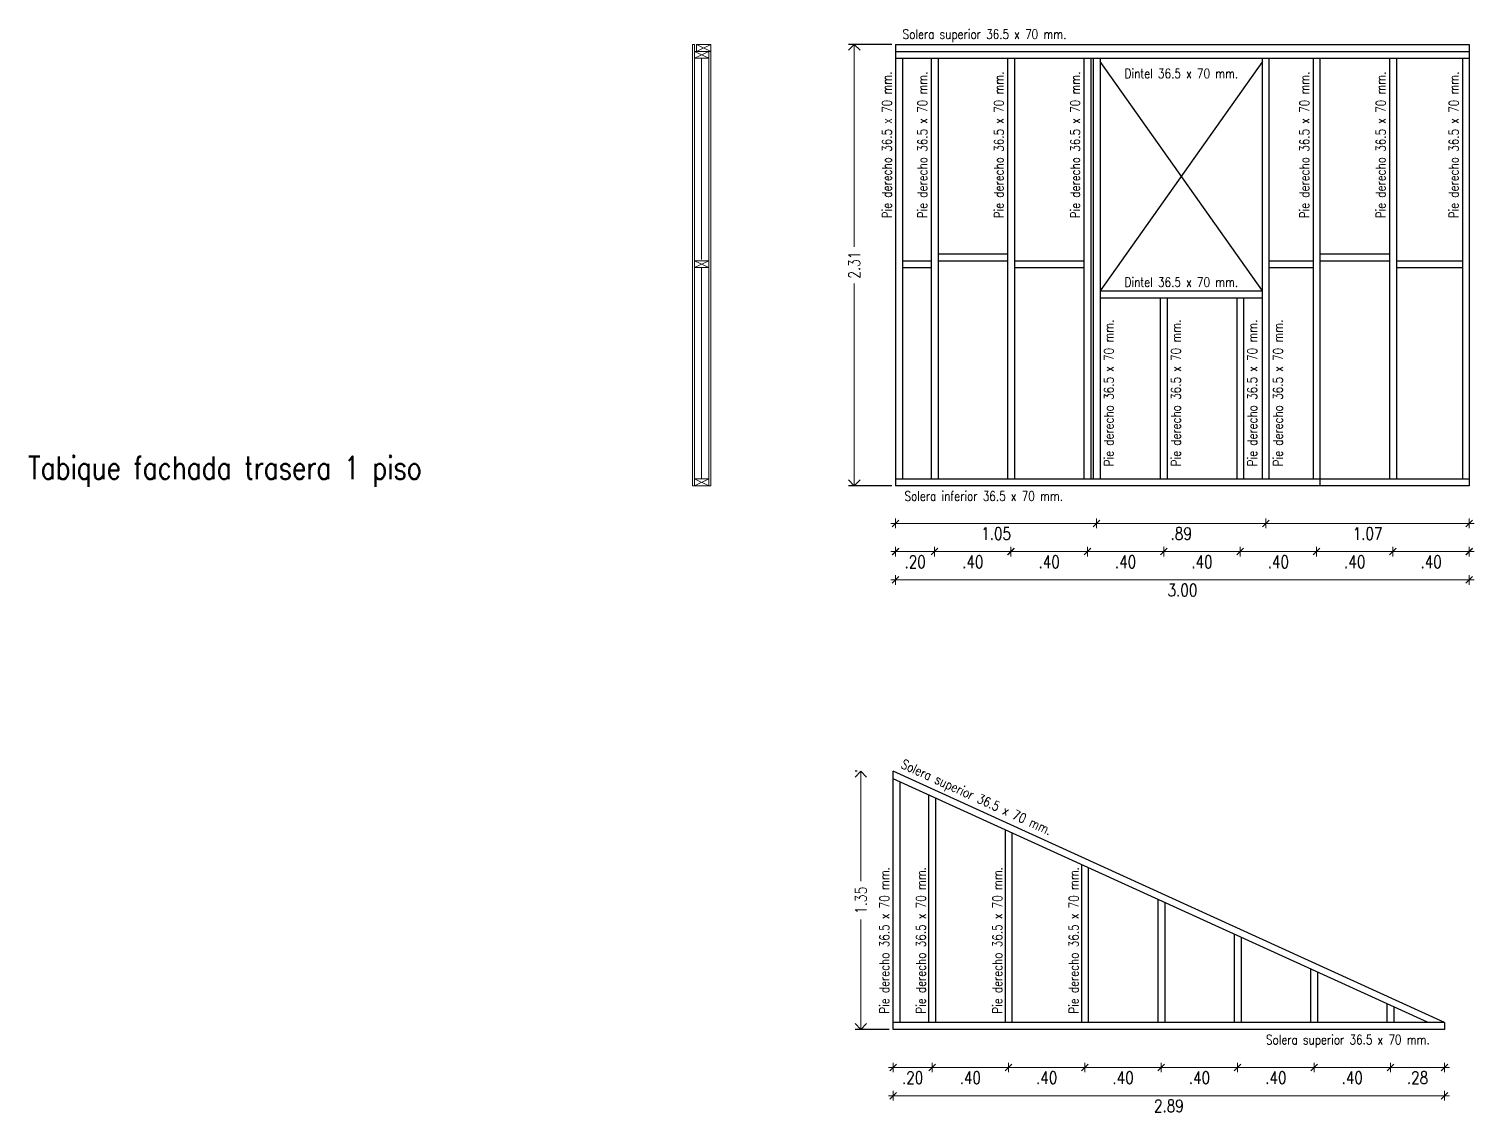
# Model space of a CAD drawing. Header units: metres. Extents: x -2 to 612, y -64 to 156.
# Drawn here: x 353.04 to 360.6, y 8.31 to 14 of the extents above; entities that cross this region are included whole.
import ezdxf

# ---------------------------------------------------------------- set-up
doc = ezdxf.new("R2010")
doc.units = ezdxf.units.M
doc.header["$LTSCALE"] = 5
doc.header["$MEASUREMENT"] = 0
doc.layers.get('0').update_dxf_attribs({"color": 30})
doc.layers.get('DEFPOINTS').update_dxf_attribs({"color": 210})
for name, color, linetype, lineweight in [('A-ANNO-DIMS', 3, 'Continuous', 18), ('A-ANNO-TEXT', 3, 'Continuous', 18), ('A-DETL-MBND', 3, 'Continuous', 18), ('A-ELEV-MBE2', 4, 'Continuous', 25), ('A-WALL-PATT', 8, 'Continuous', 18), ('A-WALL-STUD', 3, 'Continuous', 18)]:
    doc.layers.add(name, color=color, linetype=linetype, lineweight=lineweight)
doc.styles.add('E-ROMANS', font='romans.shx', dxfattribs={"width": 0.8})
doc.dimstyles.new('E-0050_ARW_12', dxfattribs={"dimscale": 0.001, "dimtxt": 60, "dimasz": 60, "dimexe": 30, "dimexo": 20, "dimgap": 30, "dimtad": 0, "dimzin": 0, "dimdsep": 46, "dimtxsty": 'E-ROMANS', "dimblk": 'OPEN90', "dimcen": 30, "dimclrd": 256, "dimclre": 256, "dimclrt": 256, "dimadec": 0, "dimazin": 0, "dimtfac": 1, "dimtmove": 1, "dimatfit": 3, "dimldrblk": 'OPEN90', "dimfxl": 1, "dimtfill": 1, "dimtolj": 1, "dimtzin": 0, "dimlwd": -1, "dimarcsym": 0})

# ---------------------------------------------------------------- blocks, each defined once
blk = doc.blocks.new('ARCH TICK 2')
for p, q in [((-1, 0), (0.5, 0)), ((0, 0.5), (0, -0.5))]:
    blk.add_line(p, q)
at = {"color": 0, "linetype": 'ByBlock'}
blk.add_line((-0.35, -0.35), (0.35, 0.35), dxfattribs=at)
at = {"color": 0, "linetype": 'ByBlock', "const_width": 0.106}
blk.add_lwpolyline([(-0.35, -0.35), (0.35, 0.35)], dxfattribs=at)
blk = doc.blocks.new('*D245')
at = {"layer": 'A-ANNO-DIMS', "transparency": 16777216}
blk.add_line((358.5761, 11.4071), (357.6237, 11.4071), dxfattribs=at)
at = {"layer": 'DEFPOINTS', "color": 0, "transparency": 16777216}
for p in [(357.5737, 11.6405), (358.6261, 11.6405), (357.5737, 11.4071)]:
    blk.add_point(p, dxfattribs=at)
at = {"layer": 'A-ANNO-DIMS', "transparency": 16777216, "xscale": 0.05, "yscale": 0.05, "zscale": 0.05, "rotation": 180}
blk.add_blockref('ARCH TICK 2', (357.5737, 11.4071), dxfattribs=at)
at = {"layer": 'A-ANNO-DIMS', "transparency": 16777216, "xscale": 0.05, "yscale": 0.05, "zscale": 0.05}
blk.add_blockref('ARCH TICK 2', (358.6261, 11.4071), dxfattribs=at)
at = {"layer": 'A-ANNO-DIMS', "transparency": 16777216, "insert": (358.0999, 11.3537), "char_height": 0.065, "attachment_point": 5, "style": 'E-ROMANS'}
blk.add_mtext('\\A1;1.05', dxfattribs=at)
blk = doc.blocks.new('_Open90')
at = {"color": 0, "linetype": 'ByBlock', "lineweight": -2}
for p, q in [((0, 0), (-1, 0)), ((-0.5, 0.5), (0, 0)), ((0, 0), (-0.5, -0.5))]:
    blk.add_line(p, q, dxfattribs=at)
blk = doc.blocks.new('*D246')
at = {"layer": 'A-ANNO-DIMS', "lineweight": -2, "transparency": 16777216}
for p, q in [((357.5537, 13.9145), (357.3273, 13.9145)), ((357.5537, 11.6045), (357.3273, 11.6045))]:
    blk.add_line(p, q, dxfattribs=at)
at = {"layer": 'A-ANNO-DIMS', "transparency": 16777216}
for p, q in [((357.3573, 13.8545), (357.3573, 12.8558)), ((357.3573, 11.6645), (357.3573, 12.6632))]:
    blk.add_line(p, q, dxfattribs=at)
at = {"layer": 'DEFPOINTS', "color": 0, "transparency": 16777216}
for p in [(357.3573, 13.9145), (357.5737, 13.9145), (357.5737, 11.6045)]:
    blk.add_point(p, dxfattribs=at)
at = {"layer": 'A-ANNO-DIMS', "transparency": 16777216, "xscale": 0.06, "yscale": 0.06, "zscale": 0.06}
for p, rotation in [((357.3573, 13.9145), 90), ((357.3573, 11.6045), 270)]:
    blk.add_blockref('_Open90', p, dxfattribs=dict(at, rotation=rotation))
at = {"layer": 'A-ANNO-DIMS', "transparency": 16777216, "insert": (357.3573, 12.7595), "char_height": 0.06, "attachment_point": 5, "rotation": 90, "style": 'E-ROMANS', "bg_fill": 3, "box_fill_scale": 1.25, "bg_fill_color": 256, "bg_fill_true_color": 13158600, "bg_fill_transparency": 0}
blk.add_mtext('\\A1;2.31', dxfattribs=at)
blk = doc.blocks.new('*D247')
at = {"layer": 'A-ANNO-DIMS', "transparency": 16777216}
blk.add_line((360.5277, 11.2592), (360.2277, 11.2592), dxfattribs=at)
at = {"layer": 'DEFPOINTS', "color": 0, "transparency": 16777216}
for p in [(360.1777, 11.6405), (360.5777, 11.6405), (360.1777, 11.2592)]:
    blk.add_point(p, dxfattribs=at)
at = {"layer": 'A-ANNO-DIMS', "transparency": 16777216, "xscale": 0.05, "yscale": 0.05, "zscale": 0.05, "rotation": 180}
blk.add_blockref('ARCH TICK 2', (360.1777, 11.2592), dxfattribs=at)
at = {"layer": 'A-ANNO-DIMS', "transparency": 16777216, "xscale": 0.05, "yscale": 0.05, "zscale": 0.05}
blk.add_blockref('ARCH TICK 2', (360.5777, 11.2592), dxfattribs=at)
at = {"layer": 'A-ANNO-DIMS', "transparency": 16777216, "insert": (360.3777, 11.2058), "char_height": 0.065, "attachment_point": 5, "style": 'E-ROMANS'}
blk.add_mtext('\\A1;.40', dxfattribs=at)
blk = doc.blocks.new('*D248')
at = {"layer": 'A-ANNO-DIMS', "transparency": 16777216}
blk.add_line((360.1277, 11.2592), (359.8277, 11.2592), dxfattribs=at)
at = {"layer": 'DEFPOINTS', "color": 0, "transparency": 16777216}
for p in [(359.7777, 11.6405), (360.1777, 11.6405), (359.7777, 11.2592)]:
    blk.add_point(p, dxfattribs=at)
at = {"layer": 'A-ANNO-DIMS', "transparency": 16777216, "xscale": 0.05, "yscale": 0.05, "zscale": 0.05, "rotation": 180}
blk.add_blockref('ARCH TICK 2', (359.7777, 11.2592), dxfattribs=at)
at = {"layer": 'A-ANNO-DIMS', "transparency": 16777216, "xscale": 0.05, "yscale": 0.05, "zscale": 0.05}
blk.add_blockref('ARCH TICK 2', (360.1777, 11.2592), dxfattribs=at)
at = {"layer": 'A-ANNO-DIMS', "transparency": 16777216, "insert": (359.9777, 11.2058), "char_height": 0.065, "attachment_point": 5, "style": 'E-ROMANS'}
blk.add_mtext('\\A1;.40', dxfattribs=at)
blk = doc.blocks.new('*D249')
at = {"layer": 'A-ANNO-DIMS', "transparency": 16777216}
blk.add_line((359.7277, 11.2592), (359.4277, 11.2592), dxfattribs=at)
at = {"layer": 'DEFPOINTS', "color": 0, "transparency": 16777216}
for p in [(359.3777, 11.6405), (359.7777, 11.6405), (359.3777, 11.2592)]:
    blk.add_point(p, dxfattribs=at)
at = {"layer": 'A-ANNO-DIMS', "transparency": 16777216, "xscale": 0.05, "yscale": 0.05, "zscale": 0.05, "rotation": 180}
blk.add_blockref('ARCH TICK 2', (359.3777, 11.2592), dxfattribs=at)
at = {"layer": 'A-ANNO-DIMS', "transparency": 16777216, "xscale": 0.05, "yscale": 0.05, "zscale": 0.05}
blk.add_blockref('ARCH TICK 2', (359.7777, 11.2592), dxfattribs=at)
at = {"layer": 'A-ANNO-DIMS', "transparency": 16777216, "insert": (359.5777, 11.2058), "char_height": 0.065, "attachment_point": 5, "style": 'E-ROMANS'}
blk.add_mtext('\\A1;.40', dxfattribs=at)
blk = doc.blocks.new('*D250')
at = {"layer": 'A-ANNO-DIMS', "transparency": 16777216}
blk.add_line((359.3277, 11.2592), (359.0277, 11.2592), dxfattribs=at)
at = {"layer": 'DEFPOINTS', "color": 0, "transparency": 16777216}
for p in [(358.9777, 11.6405), (359.3777, 11.6405), (358.9777, 11.2592)]:
    blk.add_point(p, dxfattribs=at)
at = {"layer": 'A-ANNO-DIMS', "transparency": 16777216, "xscale": 0.05, "yscale": 0.05, "zscale": 0.05, "rotation": 180}
blk.add_blockref('ARCH TICK 2', (358.9777, 11.2592), dxfattribs=at)
at = {"layer": 'A-ANNO-DIMS', "transparency": 16777216, "xscale": 0.05, "yscale": 0.05, "zscale": 0.05}
blk.add_blockref('ARCH TICK 2', (359.3777, 11.2592), dxfattribs=at)
at = {"layer": 'A-ANNO-DIMS', "transparency": 16777216, "insert": (359.1777, 11.2058), "char_height": 0.065, "attachment_point": 5, "style": 'E-ROMANS'}
blk.add_mtext('\\A1;.40', dxfattribs=at)
blk = doc.blocks.new('*D251')
at = {"layer": 'A-ANNO-DIMS', "transparency": 16777216}
blk.add_line((358.9277, 11.2592), (358.6277, 11.2592), dxfattribs=at)
at = {"layer": 'DEFPOINTS', "color": 0, "transparency": 16777216}
for p in [(358.5777, 11.6405), (358.9777, 11.6405), (358.5777, 11.2592)]:
    blk.add_point(p, dxfattribs=at)
at = {"layer": 'A-ANNO-DIMS', "transparency": 16777216, "xscale": 0.05, "yscale": 0.05, "zscale": 0.05, "rotation": 180}
blk.add_blockref('ARCH TICK 2', (358.5777, 11.2592), dxfattribs=at)
at = {"layer": 'A-ANNO-DIMS', "transparency": 16777216, "xscale": 0.05, "yscale": 0.05, "zscale": 0.05}
blk.add_blockref('ARCH TICK 2', (358.9777, 11.2592), dxfattribs=at)
at = {"layer": 'A-ANNO-DIMS', "transparency": 16777216, "insert": (358.7777, 11.2058), "char_height": 0.065, "attachment_point": 5, "style": 'E-ROMANS'}
blk.add_mtext('\\A1;.40', dxfattribs=at)
blk = doc.blocks.new('*D252')
at = {"layer": 'A-ANNO-DIMS', "transparency": 16777216}
blk.add_line((358.5277, 11.2592), (358.2277, 11.2592), dxfattribs=at)
at = {"layer": 'DEFPOINTS', "color": 0, "transparency": 16777216}
for p in [(358.1777, 11.6405), (358.5777, 11.6405), (358.1777, 11.2592)]:
    blk.add_point(p, dxfattribs=at)
at = {"layer": 'A-ANNO-DIMS', "transparency": 16777216, "xscale": 0.05, "yscale": 0.05, "zscale": 0.05, "rotation": 180}
blk.add_blockref('ARCH TICK 2', (358.1777, 11.2592), dxfattribs=at)
at = {"layer": 'A-ANNO-DIMS', "transparency": 16777216, "xscale": 0.05, "yscale": 0.05, "zscale": 0.05}
blk.add_blockref('ARCH TICK 2', (358.5777, 11.2592), dxfattribs=at)
at = {"layer": 'A-ANNO-DIMS', "transparency": 16777216, "insert": (358.3777, 11.2058), "char_height": 0.065, "attachment_point": 5, "style": 'E-ROMANS'}
blk.add_mtext('\\A1;.40', dxfattribs=at)
blk = doc.blocks.new('*D253')
at = {"layer": 'A-ANNO-DIMS', "transparency": 16777216}
blk.add_line((358.1277, 11.2592), (357.8277, 11.2592), dxfattribs=at)
at = {"layer": 'DEFPOINTS', "color": 0, "transparency": 16777216}
for p in [(357.7777, 11.6405), (358.1777, 11.6405), (357.7777, 11.2592)]:
    blk.add_point(p, dxfattribs=at)
at = {"layer": 'A-ANNO-DIMS', "transparency": 16777216, "xscale": 0.05, "yscale": 0.05, "zscale": 0.05, "rotation": 180}
blk.add_blockref('ARCH TICK 2', (357.7777, 11.2592), dxfattribs=at)
at = {"layer": 'A-ANNO-DIMS', "transparency": 16777216, "xscale": 0.05, "yscale": 0.05, "zscale": 0.05}
blk.add_blockref('ARCH TICK 2', (358.1777, 11.2592), dxfattribs=at)
at = {"layer": 'A-ANNO-DIMS', "transparency": 16777216, "insert": (357.9777, 11.2058), "char_height": 0.065, "attachment_point": 5, "style": 'E-ROMANS'}
blk.add_mtext('\\A1;.40', dxfattribs=at)
blk = doc.blocks.new('*D254')
at = {"layer": 'A-ANNO-DIMS', "transparency": 16777216}
blk.add_line((357.7277, 11.2592), (357.6237, 11.2592), dxfattribs=at)
at = {"layer": 'DEFPOINTS', "color": 0, "transparency": 16777216}
for p in [(357.5737, 11.6405), (357.7777, 11.6405), (357.5737, 11.2592)]:
    blk.add_point(p, dxfattribs=at)
at = {"layer": 'A-ANNO-DIMS', "transparency": 16777216, "xscale": 0.05, "yscale": 0.05, "zscale": 0.05, "rotation": 180}
blk.add_blockref('ARCH TICK 2', (357.5737, 11.2592), dxfattribs=at)
at = {"layer": 'A-ANNO-DIMS', "transparency": 16777216, "xscale": 0.05, "yscale": 0.05, "zscale": 0.05}
blk.add_blockref('ARCH TICK 2', (357.7777, 11.2592), dxfattribs=at)
at = {"layer": 'A-ANNO-DIMS', "transparency": 16777216, "insert": (357.6757, 11.2058), "char_height": 0.065, "attachment_point": 5, "style": 'E-ROMANS'}
blk.add_mtext('\\A1;.20', dxfattribs=at)
blk = doc.blocks.new('*D255')
at = {"layer": 'A-ANNO-DIMS', "transparency": 16777216}
blk.add_line((359.4621, 11.4071), (358.6761, 11.4071), dxfattribs=at)
at = {"layer": 'DEFPOINTS', "color": 0, "transparency": 16777216}
for p in [(358.6261, 11.6405), (359.5121, 11.6405), (358.6261, 11.4071)]:
    blk.add_point(p, dxfattribs=at)
at = {"layer": 'A-ANNO-DIMS', "transparency": 16777216, "xscale": 0.05, "yscale": 0.05, "zscale": 0.05, "rotation": 180}
blk.add_blockref('ARCH TICK 2', (358.6261, 11.4071), dxfattribs=at)
at = {"layer": 'A-ANNO-DIMS', "transparency": 16777216, "xscale": 0.05, "yscale": 0.05, "zscale": 0.05}
blk.add_blockref('ARCH TICK 2', (359.5121, 11.4071), dxfattribs=at)
at = {"layer": 'A-ANNO-DIMS', "transparency": 16777216, "insert": (359.0691, 11.3537), "char_height": 0.065, "attachment_point": 5, "style": 'E-ROMANS'}
blk.add_mtext('\\A1;.89', dxfattribs=at)
blk = doc.blocks.new('*D256')
at = {"layer": 'A-ANNO-DIMS', "transparency": 16777216}
blk.add_line((360.5277, 11.4071), (359.5621, 11.4071), dxfattribs=at)
at = {"layer": 'DEFPOINTS', "color": 0, "transparency": 16777216}
for p in [(359.5121, 11.6405), (360.5777, 11.6405), (359.5121, 11.4071)]:
    blk.add_point(p, dxfattribs=at)
at = {"layer": 'A-ANNO-DIMS', "transparency": 16777216, "xscale": 0.05, "yscale": 0.05, "zscale": 0.05, "rotation": 180}
blk.add_blockref('ARCH TICK 2', (359.5121, 11.4071), dxfattribs=at)
at = {"layer": 'A-ANNO-DIMS', "transparency": 16777216, "xscale": 0.05, "yscale": 0.05, "zscale": 0.05}
blk.add_blockref('ARCH TICK 2', (360.5777, 11.4071), dxfattribs=at)
at = {"layer": 'A-ANNO-DIMS', "transparency": 16777216, "insert": (360.0449, 11.3537), "char_height": 0.065, "attachment_point": 5, "style": 'E-ROMANS'}
blk.add_mtext('\\A1;1.07', dxfattribs=at)
blk = doc.blocks.new('*D257')
at = {"layer": 'A-ANNO-DIMS', "transparency": 16777216}
blk.add_line((360.5277, 11.1113), (357.6237, 11.1113), dxfattribs=at)
at = {"layer": 'DEFPOINTS', "color": 0, "transparency": 16777216}
for p in [(357.5737, 11.6045), (360.5777, 11.6045), (357.5737, 11.1113)]:
    blk.add_point(p, dxfattribs=at)
at = {"layer": 'A-ANNO-DIMS', "transparency": 16777216, "xscale": 0.05, "yscale": 0.05, "zscale": 0.05, "rotation": 180}
blk.add_blockref('ARCH TICK 2', (357.5737, 11.1113), dxfattribs=at)
at = {"layer": 'A-ANNO-DIMS', "transparency": 16777216, "xscale": 0.05, "yscale": 0.05, "zscale": 0.05}
blk.add_blockref('ARCH TICK 2', (360.5777, 11.1113), dxfattribs=at)
at = {"layer": 'A-ANNO-DIMS', "transparency": 16777216, "insert": (359.0757, 11.0579), "char_height": 0.065, "attachment_point": 5, "style": 'E-ROMANS'}
blk.add_mtext('\\A1;3.00', dxfattribs=at)
blk = doc.blocks.new('*D272')
at = {"layer": 'A-ANNO-DIMS', "transparency": 16777216}
blk.add_line((360.2146, 8.5586), (360.3985, 8.5586), dxfattribs=at)
at = {"layer": 'DEFPOINTS', "color": 0, "transparency": 16777216}
for p in [(360.1646, 8.7582), (360.4485, 8.7582), (360.4485, 8.5586)]:
    blk.add_point(p, dxfattribs=at)
at = {"layer": 'A-ANNO-DIMS', "transparency": 16777216, "xscale": 0.05, "yscale": 0.05, "zscale": 0.05, "rotation": 180}
blk.add_blockref('ARCH TICK 2', (360.1646, 8.5586), dxfattribs=at)
at = {"layer": 'A-ANNO-DIMS', "transparency": 16777216, "xscale": 0.05, "yscale": 0.05, "zscale": 0.05}
blk.add_blockref('ARCH TICK 2', (360.4485, 8.5586), dxfattribs=at)
at = {"layer": 'A-ANNO-DIMS', "transparency": 16777216, "insert": (360.3065, 8.5052), "char_height": 0.065, "attachment_point": 5, "style": 'E-ROMANS'}
blk.add_mtext('\\A1;.28', dxfattribs=at)
blk = doc.blocks.new('*D273')
at = {"layer": 'A-ANNO-DIMS', "transparency": 16777216}
blk.add_line((359.0146, 8.5586), (359.3146, 8.5586), dxfattribs=at)
at = {"layer": 'DEFPOINTS', "color": 0, "transparency": 16777216}
for p in [(358.9646, 8.7582), (359.3646, 8.7582), (359.3646, 8.5586)]:
    blk.add_point(p, dxfattribs=at)
at = {"layer": 'A-ANNO-DIMS', "transparency": 16777216, "xscale": 0.05, "yscale": 0.05, "zscale": 0.05, "rotation": 180}
blk.add_blockref('ARCH TICK 2', (358.9646, 8.5586), dxfattribs=at)
at = {"layer": 'A-ANNO-DIMS', "transparency": 16777216, "xscale": 0.05, "yscale": 0.05, "zscale": 0.05}
blk.add_blockref('ARCH TICK 2', (359.3646, 8.5586), dxfattribs=at)
at = {"layer": 'A-ANNO-DIMS', "transparency": 16777216, "insert": (359.1646, 8.5052), "char_height": 0.065, "attachment_point": 5, "style": 'E-ROMANS'}
blk.add_mtext('\\A1;.40', dxfattribs=at)
blk = doc.blocks.new('*D274')
at = {"layer": 'A-ANNO-DIMS', "transparency": 16777216}
blk.add_line((359.8146, 8.5586), (360.1146, 8.5586), dxfattribs=at)
at = {"layer": 'DEFPOINTS', "color": 0, "transparency": 16777216}
for p in [(359.7646, 8.7582), (360.1646, 8.7582), (360.1646, 8.5586)]:
    blk.add_point(p, dxfattribs=at)
at = {"layer": 'A-ANNO-DIMS', "transparency": 16777216, "xscale": 0.05, "yscale": 0.05, "zscale": 0.05, "rotation": 180}
blk.add_blockref('ARCH TICK 2', (359.7646, 8.5586), dxfattribs=at)
at = {"layer": 'A-ANNO-DIMS', "transparency": 16777216, "xscale": 0.05, "yscale": 0.05, "zscale": 0.05}
blk.add_blockref('ARCH TICK 2', (360.1646, 8.5586), dxfattribs=at)
at = {"layer": 'A-ANNO-DIMS', "transparency": 16777216, "insert": (359.9646, 8.5052), "char_height": 0.065, "attachment_point": 5, "style": 'E-ROMANS'}
blk.add_mtext('\\A1;.40', dxfattribs=at)
blk = doc.blocks.new('*D275')
at = {"layer": 'A-ANNO-DIMS', "transparency": 16777216}
blk.add_line((359.4146, 8.5586), (359.7146, 8.5586), dxfattribs=at)
at = {"layer": 'DEFPOINTS', "color": 0, "transparency": 16777216}
for p in [(359.3646, 8.7582), (359.7646, 8.7582), (359.7646, 8.5586)]:
    blk.add_point(p, dxfattribs=at)
at = {"layer": 'A-ANNO-DIMS', "transparency": 16777216, "xscale": 0.05, "yscale": 0.05, "zscale": 0.05, "rotation": 180}
blk.add_blockref('ARCH TICK 2', (359.3646, 8.5586), dxfattribs=at)
at = {"layer": 'A-ANNO-DIMS', "transparency": 16777216, "xscale": 0.05, "yscale": 0.05, "zscale": 0.05}
blk.add_blockref('ARCH TICK 2', (359.7646, 8.5586), dxfattribs=at)
at = {"layer": 'A-ANNO-DIMS', "transparency": 16777216, "insert": (359.5646, 8.5052), "char_height": 0.065, "attachment_point": 5, "style": 'E-ROMANS'}
blk.add_mtext('\\A1;.40', dxfattribs=at)
blk = doc.blocks.new('*D276')
at = {"layer": 'A-ANNO-DIMS', "transparency": 16777216}
blk.add_line((358.6146, 8.5586), (358.9146, 8.5586), dxfattribs=at)
at = {"layer": 'DEFPOINTS', "color": 0, "transparency": 16777216}
for p in [(358.5646, 8.7582), (358.9646, 8.7582), (358.9646, 8.5586)]:
    blk.add_point(p, dxfattribs=at)
at = {"layer": 'A-ANNO-DIMS', "transparency": 16777216, "xscale": 0.05, "yscale": 0.05, "zscale": 0.05, "rotation": 180}
blk.add_blockref('ARCH TICK 2', (358.5646, 8.5586), dxfattribs=at)
at = {"layer": 'A-ANNO-DIMS', "transparency": 16777216, "xscale": 0.05, "yscale": 0.05, "zscale": 0.05}
blk.add_blockref('ARCH TICK 2', (358.9646, 8.5586), dxfattribs=at)
at = {"layer": 'A-ANNO-DIMS', "transparency": 16777216, "insert": (358.7646, 8.5052), "char_height": 0.065, "attachment_point": 5, "style": 'E-ROMANS'}
blk.add_mtext('\\A1;.40', dxfattribs=at)
blk = doc.blocks.new('*D277')
at = {"layer": 'A-ANNO-DIMS', "transparency": 16777216}
blk.add_line((358.2146, 8.5586), (358.5146, 8.5586), dxfattribs=at)
at = {"layer": 'DEFPOINTS', "color": 0, "transparency": 16777216}
for p in [(358.1646, 8.7582), (358.5646, 8.7582), (358.5646, 8.5586)]:
    blk.add_point(p, dxfattribs=at)
at = {"layer": 'A-ANNO-DIMS', "transparency": 16777216, "xscale": 0.05, "yscale": 0.05, "zscale": 0.05, "rotation": 180}
blk.add_blockref('ARCH TICK 2', (358.1646, 8.5586), dxfattribs=at)
at = {"layer": 'A-ANNO-DIMS', "transparency": 16777216, "xscale": 0.05, "yscale": 0.05, "zscale": 0.05}
blk.add_blockref('ARCH TICK 2', (358.5646, 8.5586), dxfattribs=at)
at = {"layer": 'A-ANNO-DIMS', "transparency": 16777216, "insert": (358.3646, 8.5052), "char_height": 0.065, "attachment_point": 5, "style": 'E-ROMANS'}
blk.add_mtext('\\A1;.40', dxfattribs=at)
blk = doc.blocks.new('*D278')
at = {"layer": 'A-ANNO-DIMS', "transparency": 16777216}
blk.add_line((357.8146, 8.5586), (358.1146, 8.5586), dxfattribs=at)
at = {"layer": 'DEFPOINTS', "color": 0, "transparency": 16777216}
for p in [(357.7646, 8.7582), (358.1646, 8.7582), (358.1646, 8.5586)]:
    blk.add_point(p, dxfattribs=at)
at = {"layer": 'A-ANNO-DIMS', "transparency": 16777216, "xscale": 0.05, "yscale": 0.05, "zscale": 0.05, "rotation": 180}
blk.add_blockref('ARCH TICK 2', (357.7646, 8.5586), dxfattribs=at)
at = {"layer": 'A-ANNO-DIMS', "transparency": 16777216, "xscale": 0.05, "yscale": 0.05, "zscale": 0.05}
blk.add_blockref('ARCH TICK 2', (358.1646, 8.5586), dxfattribs=at)
at = {"layer": 'A-ANNO-DIMS', "transparency": 16777216, "insert": (357.9646, 8.5052), "char_height": 0.065, "attachment_point": 5, "style": 'E-ROMANS'}
blk.add_mtext('\\A1;.40', dxfattribs=at)
blk = doc.blocks.new('*D279')
at = {"layer": 'A-ANNO-DIMS', "transparency": 16777216}
blk.add_line((357.6106, 8.5586), (357.7146, 8.5586), dxfattribs=at)
at = {"layer": 'DEFPOINTS', "color": 0, "transparency": 16777216}
for p in [(357.5606, 8.7582), (357.7646, 8.7582), (357.7646, 8.5586)]:
    blk.add_point(p, dxfattribs=at)
at = {"layer": 'A-ANNO-DIMS', "transparency": 16777216, "xscale": 0.05, "yscale": 0.05, "zscale": 0.05, "rotation": 180}
blk.add_blockref('ARCH TICK 2', (357.5606, 8.5586), dxfattribs=at)
at = {"layer": 'A-ANNO-DIMS', "transparency": 16777216, "xscale": 0.05, "yscale": 0.05, "zscale": 0.05}
blk.add_blockref('ARCH TICK 2', (357.7646, 8.5586), dxfattribs=at)
at = {"layer": 'A-ANNO-DIMS', "transparency": 16777216, "insert": (357.6626, 8.5052), "char_height": 0.065, "attachment_point": 5, "style": 'E-ROMANS'}
blk.add_mtext('\\A1;.20', dxfattribs=at)
blk = doc.blocks.new('*D280')
at = {"layer": 'A-ANNO-DIMS', "transparency": 16777216}
blk.add_line((357.6106, 8.4107), (360.3985, 8.4107), dxfattribs=at)
at = {"layer": 'DEFPOINTS', "color": 0, "transparency": 16777216}
for p in [(357.5606, 8.9039), (360.4485, 8.7582), (360.4485, 8.4107)]:
    blk.add_point(p, dxfattribs=at)
at = {"layer": 'A-ANNO-DIMS', "transparency": 16777216, "xscale": 0.05, "yscale": 0.05, "zscale": 0.05, "rotation": 180}
blk.add_blockref('ARCH TICK 2', (357.5606, 8.4107), dxfattribs=at)
at = {"layer": 'A-ANNO-DIMS', "transparency": 16777216, "xscale": 0.05, "yscale": 0.05, "zscale": 0.05}
blk.add_blockref('ARCH TICK 2', (360.4485, 8.4107), dxfattribs=at)
at = {"layer": 'A-ANNO-DIMS', "transparency": 16777216, "insert": (359.0045, 8.3573), "char_height": 0.065, "attachment_point": 5, "style": 'E-ROMANS'}
blk.add_mtext('\\A1;2.89', dxfattribs=at)
blk = doc.blocks.new('*D281')
at = {"layer": 'A-ANNO-DIMS', "lineweight": -2, "transparency": 16777216}
for p, q in [((357.3716, 10.1091), (357.3616, 10.1091)), ((357.5406, 8.7582), (357.3616, 8.7582))]:
    blk.add_line(p, q, dxfattribs=at)
at = {"layer": 'A-ANNO-DIMS', "transparency": 16777216}
for p, q in [((357.3916, 10.0491), (357.3916, 9.5334)), ((357.3916, 8.8182), (357.3916, 9.3339))]:
    blk.add_line(p, q, dxfattribs=at)
at = {"layer": 'DEFPOINTS', "color": 0, "transparency": 16777216}
for p in [(357.3916, 10.1091), (357.3916, 10.1091), (357.5606, 8.7582)]:
    blk.add_point(p, dxfattribs=at)
at = {"layer": 'A-ANNO-DIMS', "transparency": 16777216, "xscale": 0.06, "yscale": 0.06, "zscale": 0.06}
for p, rotation in [((357.3916, 10.1091), 90), ((357.3916, 8.7582), 270)]:
    blk.add_blockref('_Open90', p, dxfattribs=dict(at, rotation=rotation))
at = {"layer": 'A-ANNO-DIMS', "transparency": 16777216, "insert": (357.3916, 9.4337), "char_height": 0.06, "attachment_point": 5, "rotation": 90, "style": 'E-ROMANS', "bg_fill": 3, "box_fill_scale": 1.25, "bg_fill_color": 256, "bg_fill_true_color": 13158600, "bg_fill_transparency": 0}
blk.add_mtext('\\A1;1.35', dxfattribs=at)

msp = doc.modelspace()

# ---------------------------------------------------------------- linework, layer by layer
at = {"layer": 'A-DETL-MBND'}
for p, q in [((356.59479, 11.64053), (356.5948, 13.87853)), ((356.50979, 11.60453), (356.51979, 11.60453)), ((356.59479, 11.60453), (356.6058, 11.60453))]:
    msp.add_line(p, q, dxfattribs=at)
for points in [[(356.50979, 13.91453), (356.50979, 11.60453)], [(356.51979, 13.91453), (356.50979, 13.91453)], [(356.51979, 11.60453), (356.51979, 13.91453)], [(356.6058, 11.60453), (356.6058, 13.87853)]]:
    msp.add_lwpolyline(points, dxfattribs=at)
at = {"layer": 'A-ELEV-MBE2'}
for p, q in [((357.57369, 13.91453), (357.57369, 11.60453)), ((360.57769, 13.91453), (360.57769, 11.60453)), ((357.60969, 13.84253), (357.60969, 11.64053)), ((357.75969, 13.84253), (357.75969, 11.64053)), ((357.79569, 13.84253), (357.79569, 11.64053)), ((358.15969, 13.84253), (358.15969, 11.64053)), ((358.19569, 13.84253), (358.19569, 11.64053)), ((358.55969, 13.84253), (358.55969, 11.64053)), ((358.59569, 13.84253), (358.59569, 11.64053)), ((358.60814, 13.84253), (358.60814, 11.64053)), ((358.64414, 13.84253), (358.64414, 11.64053)), ((358.64414, 13.82453), (358.64414, 12.62453)), ((359.75969, 13.84253), (359.75969, 11.64053)), ((359.79569, 13.84253), (359.79569, 11.60453)), ((360.15969, 13.84253), (360.15969, 11.64053)), ((360.19569, 13.84253), (360.19569, 11.64053)), ((360.54169, 13.84253), (360.54169, 11.64053)), ((359.79569, 12.81853), (360.15969, 12.81853)), ((360.19569, 12.78253), (360.54169, 12.78253)), ((358.95969, 12.58853), (358.95969, 11.64053)), ((358.99569, 12.58853), (358.99569, 11.64053)), ((359.35969, 12.58853), (359.35969, 11.64053)), ((359.39569, 12.58853), (359.39569, 11.64053)), ((357.74659, 9.98488), (357.74659, 8.79421)), ((357.78259, 9.96848), (357.78259, 8.79421)), ((358.14659, 9.80275), (358.14659, 8.79421)), ((358.18259, 9.78636), (358.18259, 8.79421)), ((358.54659, 9.62062), (358.54659, 8.79421)), ((358.58259, 9.60423), (358.58259, 8.79421)), ((358.94659, 9.4385), (358.94659, 8.79421)), ((358.98259, 9.42211), (358.98259, 8.79421)), ((359.34659, 9.25637), (359.34659, 8.79421)), ((359.38259, 9.23998), (359.38259, 8.79421)), ((359.74659, 9.07425), (359.74659, 8.79421)), ((359.78259, 9.05785), (359.78259, 8.79421)), ((360.14659, 8.89212), (360.14659, 8.79421)), ((360.18259, 8.87573), (360.18259, 8.79421)), ((360.44851, 8.79421), (357.56059, 8.79421)), ((360.44851, 8.79421), (360.44851, 8.75821)), ((360.44851, 8.75821), (357.56059, 8.75821))]:
    msp.add_line(p, q, dxfattribs=at)
for points in [[(357.57369, 13.91453), (360.57769, 13.91453)], [(357.57769, 13.87853), (360.57769, 13.87853)], [(359.49414, 11.64053), (359.49414, 13.84253)], [(359.53014, 11.64053), (359.53014, 13.84253)], [(357.79569, 12.81853), (358.15969, 12.81853)], [(357.60969, 12.78253), (357.75969, 12.78253)], [(357.60969, 12.74653), (357.75969, 12.74653)], [(357.79569, 12.78253), (358.15969, 12.78253)], [(358.19569, 12.78253), (358.55969, 12.78253)], [(358.19569, 12.74653), (358.55969, 12.74653)], [(359.53014, 12.78253), (359.75969, 12.78253)], [(359.53014, 12.74653), (359.75969, 12.74653)], [(359.79569, 12.78253), (360.15969, 12.78253)], [(360.19569, 12.74653), (360.54169, 12.74653)], [(358.64414, 12.62453), (359.49414, 12.62453)], [(358.64414, 12.58853), (359.49414, 12.58853)], [(357.57369, 11.64053), (360.57769, 11.64053)], [(360.57769, 11.60453), (357.57369, 11.60453)], [(360.44851, 8.79421), (357.56059, 10.10912)], [(357.56059, 8.75821), (357.56059, 10.10912)], [(360.36163, 8.79421), (357.56059, 10.06956)], [(357.59659, 8.79421), (357.59659, 10.05317)]]:
    msp.add_lwpolyline(points, dxfattribs=at)
at = {"layer": 'A-ELEV-MBE2', "color": 252}
for points in [[(359.49414, 13.82453), (358.64414, 12.62453)], [(359.49414, 12.62453), (358.64414, 13.82453)]]:
    msp.add_lwpolyline(points, dxfattribs=at)
at = {"layer": 'A-WALL-PATT', "ltscale": 0.1}
for p, q in [((356.55729, 13.84253), (356.55729, 12.78953)), ((356.55729, 12.74653), (356.55729, 11.64053))]:
    msp.add_line(p, q, dxfattribs=at)
at = {"layer": 'A-WALL-STUD'}
for p, q in [((356.59479, 13.84253), (356.51979, 13.87853)), ((356.51979, 13.84253), (356.59479, 13.87853)), ((356.6058, 13.87853), (356.5308, 13.91453)), ((356.5308, 13.87853), (356.6058, 13.91453)), ((356.59479, 12.74653), (356.51979, 12.78253)), ((356.51979, 12.74653), (356.59479, 12.78253)), ((356.59479, 11.60453), (356.51979, 11.64053)), ((356.51979, 11.60453), (356.59479, 11.64053))]:
    msp.add_line(p, q, dxfattribs=at)
for points in [[(356.59479, 13.84253), (356.51979, 13.84253), (356.51979, 13.87853), (356.59479, 13.87853)], [(356.6058, 13.87853), (356.5308, 13.87853), (356.5308, 13.91453), (356.6058, 13.91453)], [(356.59479, 12.74653), (356.51979, 12.74653), (356.51979, 12.78253), (356.59479, 12.78253)], [(356.59479, 11.60453), (356.51979, 11.60453), (356.51979, 11.64053), (356.59479, 11.64053)]]:
    msp.add_lwpolyline(points, close=True, dxfattribs=at)

# ---------------------------------------------------------------- texts
at = {"layer": 'A-ANNO-TEXT', "attachment_point": 5, "style": 'E-ROMANS'}
for s, insert, char_height in [('\\pi-0.15,l0.15,t0.15;Solera superior 36.5 x 70 mm.', (358.03908, 13.96022), 0.05), ('\\pi-0.15,l0.15,t0.15;Dintel 36.5 x 70 mm.', (359.07007, 13.76241), 0.05), ('\\pi-0.15,l0.15,t0.15;Dintel 36.5 x 70 mm.', (359.07007, 12.67022), 0.05), ('\\pi-0.36,l0.36,t0.36;Tabique fachada trasera 1 piso', (354.06173, 11.67822), 0.12), ('\\pi-0.15,l0.15,t0.15;Solera inferior 36.5 x 70 mm.', (358.03508, 11.55042), 0.05), ('\\pi-0.15,l0.15,t0.15;Solera superior 36.5 x 70 mm.', (359.94171, 8.69613), 0.05)]:
    msp.add_mtext(s, dxfattribs=dict(at, insert=insert, char_height=char_height))
at = {"layer": 'A-ANNO-TEXT', "char_height": 0.05, "attachment_point": 5, "style": 'E-ROMANS'}
for s, insert, rotation in [('\\pi-0.15,l0.15,t0.15;Pie derecho 36.5 x 70 mm.', (357.528, 13.38843), 90), ('\\pi-0.15,l0.15,t0.15;Pie derecho 36.5 x 70 mm.', (357.71399, 13.38843), 90), ('\\pi-0.15,l0.15,t0.15;Pie derecho 36.5 x 70 mm.', (358.11399, 13.38843), 90), ('\\pi-0.15,l0.15,t0.15;Pie derecho 36.5 x 70 mm.', (358.51399, 13.38843), 90), ('\\pi-0.15,l0.15,t0.15;Pie derecho 36.5 x 70 mm.', (359.71399, 13.38843), 90), ('\\pi-0.15,l0.15,t0.15;Pie derecho 36.5 x 70 mm.', (360.11399, 13.38843), 90), ('\\pi-0.15,l0.15,t0.15;Pie derecho 36.5 x 70 mm.', (360.49599, 13.38843), 90), ('\\pi-0.15,l0.15,t0.15;Pie derecho 36.5 x 70 mm.', (358.68984, 12.08979), 90), ('\\pi-0.15,l0.15,t0.15;Pie derecho 36.5 x 70 mm.', (359.04139, 12.08979), 90), ('\\pi-0.15,l0.15,t0.15;Pie derecho 36.5 x 70 mm.', (359.44139, 12.08979), 90), ('\\pi-0.15,l0.15,t0.15;Pie derecho 36.5 x 70 mm.', (359.57583, 12.08979), 90), ('\\pi-0.15,l0.15,t0.15;Solera superior 36.5 x 70 mm.', (357.99414, 9.96684), 335.519504), ('\\pi-0.15,l0.15,t0.15;Pie derecho 36.5 x 70 mm.', (357.70629, 9.22388), 90), ('\\pi-0.15,l0.15,t0.15;Pie derecho 36.5 x 70 mm.', (358.10629, 9.22388), 90), ('\\pi-0.15,l0.15,t0.15;Pie derecho 36.5 x 70 mm.', (358.50629, 9.22388), 90)]:
    msp.add_mtext(s, dxfattribs=dict(at, insert=insert, rotation=rotation))

# ---------------------------------------------------------------- dimensions: what is measured, and where the dimension line sits
at = {"layer": 'A-ANNO-DIMS'}
for base, p1, p2, picture, middle in [((357.57369, 11.40711), (358.62614, 11.64053), (357.57369, 11.64053), '*D245', (358.09992, 11.3537)), ((357.77769, 11.25921), (358.17769, 11.64053), (357.77769, 11.64053), '*D253', (357.97769, 11.2058)), ((358.17769, 11.25921), (358.57769, 11.64053), (358.17769, 11.64053), '*D252', (358.37769, 11.2058)), ((358.57769, 11.25921), (358.97769, 11.64053), (358.57769, 11.64053), '*D251', (358.77769, 11.2058)), ((358.62614, 11.40711), (359.51214, 11.64053), (358.62614, 11.64053), '*D255', (359.06914, 11.3537)), ((358.97769, 11.25921), (359.37769, 11.64053), (358.97769, 11.64053), '*D250', (359.17769, 11.2058)), ((359.37769, 11.25921), (359.77769, 11.64053), (359.37769, 11.64053), '*D249', (359.57769, 11.2058)), ((359.51214, 11.40711), (360.57769, 11.64053), (359.51214, 11.64053), '*D256', (360.04491, 11.3537)), ((359.77769, 11.25921), (360.17769, 11.64053), (359.77769, 11.64053), '*D248', (359.97769, 11.2058)), ((360.17769, 11.25921), (360.57769, 11.64053), (360.17769, 11.64053), '*D247', (360.37769, 11.2058))]:
    dim = msp.add_linear_dim(base=base, p1=p1, p2=p2, angle=180, dimstyle='E-0050_ARW_12', dxfattribs=at)
    dim.commit()
    dim.dimension.update_dxf_attribs({"geometry": picture, "text_midpoint": middle})
for base, p1, p2, picture, middle in [((360.44851, 8.4107), (357.56059, 8.90392), (360.44851, 8.75821), '*D280', (359.00455, 8.35729)), ((357.76459, 8.55859), (357.56059, 8.75821), (357.76459, 8.75821), '*D279', (357.66259, 8.50519)), ((358.16459, 8.55859), (357.76459, 8.75821), (358.16459, 8.75821), '*D278', (357.96459, 8.50519)), ((358.56459, 8.55859), (358.16459, 8.75821), (358.56459, 8.75821), '*D277', (358.36459, 8.50519)), ((358.96459, 8.55859), (358.56459, 8.75821), (358.96459, 8.75821), '*D276', (358.76459, 8.50519)), ((359.36459, 8.55859), (358.96459, 8.75821), (359.36459, 8.75821), '*D273', (359.16459, 8.50519)), ((359.76459, 8.55859), (359.36459, 8.75821), (359.76459, 8.75821), '*D275', (359.56459, 8.50519)), ((360.16459, 8.55859), (359.76459, 8.75821), (360.16459, 8.75821), '*D274', (359.96459, 8.50519)), ((360.44851, 8.55859), (360.16459, 8.75821), (360.44851, 8.75821), '*D272', (360.30655, 8.50519))]:
    dim = msp.add_linear_dim(base=base, p1=p1, p2=p2, dimstyle='E-0050_ARW_12', dxfattribs=at)
    dim.commit()
    dim.dimension.update_dxf_attribs({"geometry": picture, "text_midpoint": middle})

# ---------------------------------------------------------------- next in the draw order: dimensions: what is measured, and where the dimension line sits
for base, p1, p2, picture, middle in [((357.35731, 13.91453), (357.57369, 11.60453), (357.57369, 13.91453), '*D246', (357.35731, 12.75953)), ((357.39155, 10.10912), (357.56059, 8.75821), (357.39155, 10.10912), '*D281', (357.39155, 9.43366))]:
    dim = msp.add_linear_dim(base=base, p1=p1, p2=p2, angle=90, dimstyle='E-0050_ARW_12', override={"dimfxl": 0.3}, dxfattribs=at)
    dim.commit()
    dim.dimension.update_dxf_attribs({"geometry": picture, "text_midpoint": middle})

# ---------------------------------------------------------------- next in the draw order: linework, layer by layer
at = {"layer": 'A-ELEV-MBE2'}
for points in [[(357.57369, 13.87853), (360.57769, 13.87853)], [(357.57369, 13.84253), (360.57769, 13.84253)]]:
    msp.add_lwpolyline(points, dxfattribs=at)

# ---------------------------------------------------------------- next in the draw order: texts
at = {"layer": 'A-ANNO-TEXT', "insert": (357.5149, 9.22388), "char_height": 0.05, "attachment_point": 5, "rotation": 90, "style": 'E-ROMANS'}
msp.add_mtext('\\pi-0.15,l0.15,t0.15;Pie derecho 36.5 x 70 mm.', dxfattribs=at)

# ---------------------------------------------------------------- next in the draw order: dimensions: what is measured, and where the dimension line sits
at = {"layer": 'A-ANNO-DIMS'}
for base, p1, p2, picture, middle in [((357.57369, 11.25921), (357.77769, 11.64053), (357.57369, 11.64053), '*D254', (357.67569, 11.2058)), ((357.57369, 11.11131), (360.57769, 11.60453), (357.57369, 11.60453), '*D257', (359.07569, 11.0579))]:
    dim = msp.add_linear_dim(base=base, p1=p1, p2=p2, angle=180, dimstyle='E-0050_ARW_12', dxfattribs=at)
    dim.commit()
    dim.dimension.update_dxf_attribs({"geometry": picture, "text_midpoint": middle})

doc.saveas('drawing.dxf')
